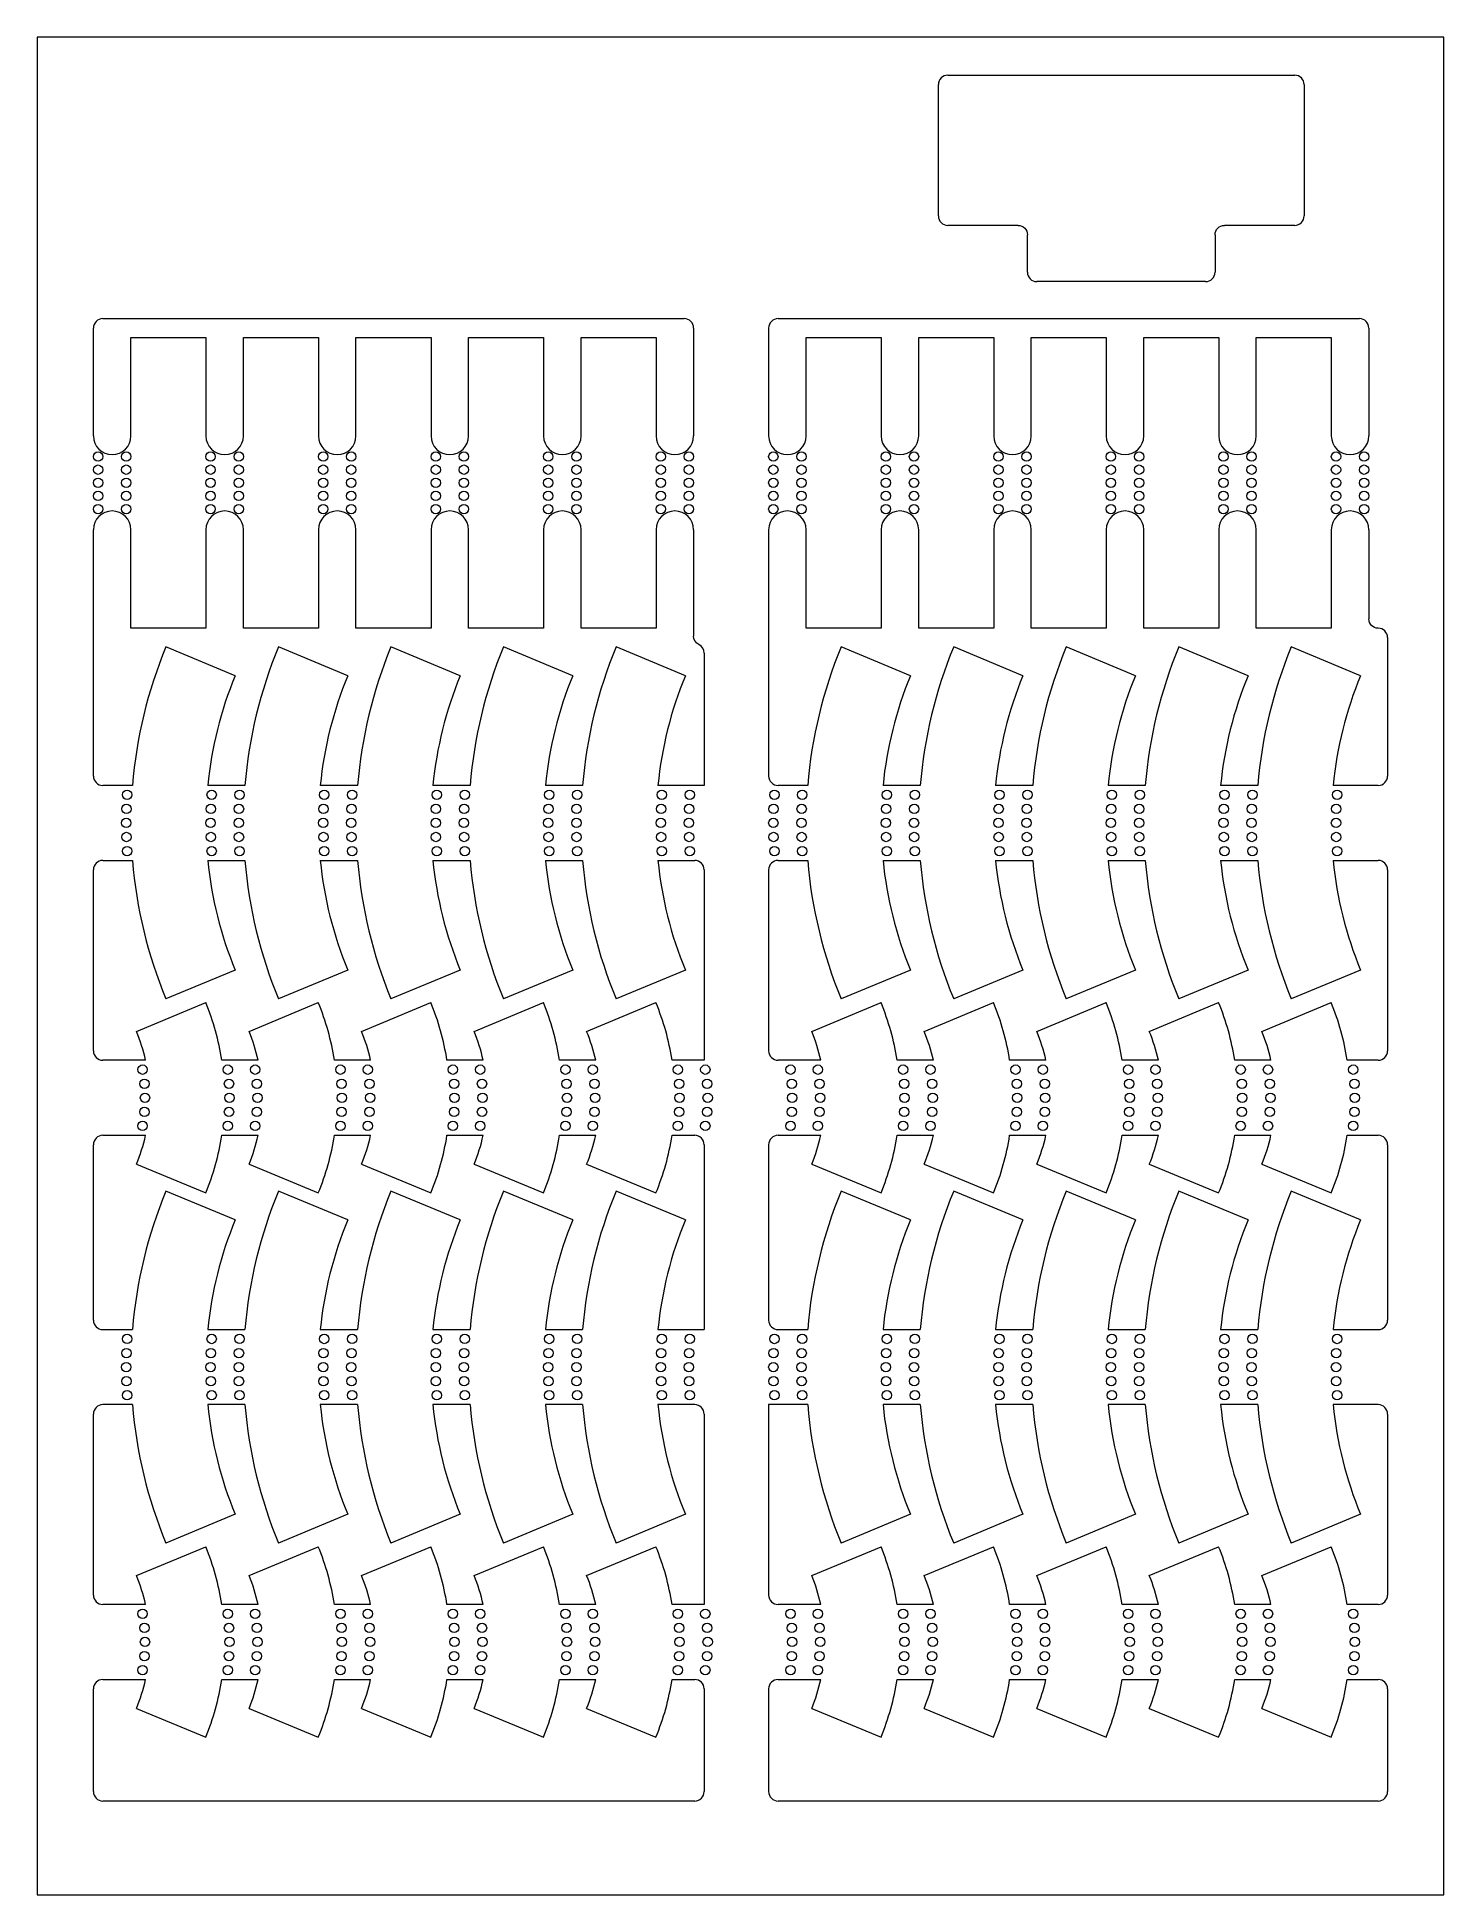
# Model space of a CAD drawing. Header units: millimetres. Extents: x -24.4 to 50.6, y 3.7 to 102.7.
import ezdxf

# ---------------------------------------------------------------- set-up
doc = ezdxf.new("R2010")
doc.units = ezdxf.units.MM
doc.header["$MEASUREMENT"] = 0
doc.layers.add('Visible', color=7, linetype='Continuous', lineweight=0)

msp = doc.modelspace()

# ---------------------------------------------------------------- linework, layer by layer
at = {"layer": 'Visible', "color": 7, "lineweight": 5}
for p, q in [((50.599, 102.699), (-24.401, 102.699)), ((-24.401, 102.699), (-24.401, 3.699)), ((50.599, 3.699), (50.599, 102.699)), ((23.648, 93.169), (23.648, 100.169)), ((24.148, 100.669), (42.648, 100.669)), ((43.148, 100.169), (43.148, 93.169)), ((27.898, 92.669), (24.148, 92.669)), ((28.398, 90.169), (28.398, 92.169)), ((38.398, 92.169), (38.398, 90.169)), ((42.648, 92.669), (38.898, 92.669)), ((37.898, 89.669), (28.898, 89.669)), ((-21.401, 81.449), (-21.401, 87.199)), ((-20.901, 87.699), (10.099, 87.699)), ((10.599, 87.199), (10.599, 81.449)), ((14.599, 87.199), (14.599, 81.449)), ((15.099, 87.699), (46.099, 87.699)), ((46.599, 87.199), (46.599, 81.449)), ((-19.401, 86.699), (-15.401, 86.699)), ((-19.401, 81.449), (-19.401, 86.699)), ((-15.401, 86.699), (-15.401, 81.449)), ((-13.401, 86.699), (-9.401, 86.699)), ((-13.401, 81.449), (-13.401, 86.699)), ((-9.401, 86.699), (-9.401, 81.449)), ((-7.401, 86.699), (-3.401, 86.699)), ((-7.401, 81.449), (-7.401, 86.699)), ((-3.401, 86.699), (-3.401, 81.449)), ((-1.401, 86.699), (2.599, 86.699)), ((-1.401, 81.449), (-1.401, 86.699)), ((2.599, 86.699), (2.599, 81.449)), ((4.599, 86.699), (8.599, 86.699)), ((4.599, 81.449), (4.599, 86.699)), ((8.599, 86.699), (8.599, 81.449)), ((16.599, 86.699), (20.599, 86.699)), ((16.599, 81.449), (16.599, 86.699)), ((20.599, 86.699), (20.599, 81.449)), ((22.599, 86.699), (26.599, 86.699)), ((22.599, 81.449), (22.599, 86.699)), ((26.599, 86.699), (26.599, 81.449)), ((28.599, 86.699), (32.599, 86.699)), ((28.599, 81.449), (28.599, 86.699)), ((32.599, 86.699), (32.599, 81.449)), ((34.599, 86.699), (38.599, 86.699)), ((34.599, 81.449), (34.599, 86.699)), ((38.599, 86.699), (38.599, 81.449)), ((40.599, 86.699), (44.599, 86.699)), ((40.599, 81.449), (40.599, 86.699)), ((44.599, 86.699), (44.599, 81.449)), ((-21.401, 63.323), (-21.401, 76.449)), ((-19.401, 71.199), (-19.401, 76.449)), ((-15.401, 76.449), (-15.401, 71.199)), ((-13.401, 71.199), (-13.401, 76.449)), ((-9.401, 76.449), (-9.401, 71.199)), ((-7.401, 71.199), (-7.401, 76.449)), ((-3.401, 76.449), (-3.401, 71.199)), ((-1.401, 71.199), (-1.401, 76.449)), ((2.599, 76.449), (2.599, 71.199)), ((4.599, 71.199), (4.599, 76.449)), ((8.599, 76.449), (8.599, 71.199)), ((10.599, 76.449), (10.599, 70.775)), ((14.599, 76.449), (14.599, 63.323)), ((16.599, 71.199), (16.599, 76.449)), ((20.599, 76.449), (20.599, 71.199)), ((22.599, 71.199), (22.599, 76.449)), ((26.599, 76.449), (26.599, 71.199)), ((28.599, 71.199), (28.599, 76.449)), ((32.599, 76.449), (32.599, 71.199)), ((34.599, 71.199), (34.599, 76.449)), ((38.599, 76.449), (38.599, 71.199)), ((40.599, 71.199), (40.599, 76.449)), ((44.599, 76.449), (44.599, 71.199)), ((46.599, 76.449), (46.599, 71.699)), ((-15.401, 71.199), (-19.401, 71.199)), ((-9.401, 71.199), (-13.401, 71.199)), ((-3.401, 71.199), (-7.401, 71.199)), ((2.599, 71.199), (-1.401, 71.199)), ((8.599, 71.199), (4.599, 71.199)), ((20.599, 71.199), (16.599, 71.199)), ((26.599, 71.199), (22.599, 71.199)), ((32.599, 71.199), (28.599, 71.199)), ((38.599, 71.199), (34.599, 71.199)), ((44.599, 71.199), (40.599, 71.199)), ((47.599, 70.699), (47.599, 63.323)), ((-13.841, 68.668), (-17.536, 70.199)), ((-7.841, 68.668), (-11.536, 70.199)), ((-1.841, 68.668), (-5.536, 70.199)), ((4.159, 68.668), (0.464, 70.199)), ((10.159, 68.668), (6.464, 70.199)), ((11.159, 69.877), (11.159, 62.823)), ((22.159, 68.668), (18.464, 70.199)), ((28.159, 68.668), (24.464, 70.199)), ((34.159, 68.668), (30.464, 70.199)), ((40.159, 68.668), (36.464, 70.199)), ((46.159, 68.668), (42.464, 70.199)), ((-19.319, 62.823), (-20.901, 62.823)), ((-13.319, 62.823), (-15.303, 62.823)), ((-7.319, 62.823), (-9.303, 62.823)), ((-1.319, 62.823), (-3.303, 62.823)), ((4.681, 62.823), (2.697, 62.823)), ((11.159, 62.823), (8.697, 62.823)), ((16.681, 62.823), (15.099, 62.823)), ((22.681, 62.823), (20.697, 62.823)), ((28.681, 62.823), (26.697, 62.823)), ((34.681, 62.823), (32.697, 62.823)), ((40.681, 62.823), (38.697, 62.823)), ((47.099, 62.823), (44.697, 62.823)), ((-20.901, 58.823), (-19.319, 58.823)), ((-15.303, 58.823), (-13.319, 58.823)), ((-9.303, 58.823), (-7.319, 58.823)), ((-3.303, 58.823), (-1.319, 58.823)), ((2.697, 58.823), (4.681, 58.823)), ((8.697, 58.823), (10.659, 58.823)), ((15.099, 58.823), (16.681, 58.823)), ((20.697, 58.823), (22.681, 58.823)), ((26.697, 58.823), (28.681, 58.823)), ((32.697, 58.823), (34.681, 58.823)), ((38.697, 58.823), (40.681, 58.823)), ((44.697, 58.823), (47.099, 58.823)), ((-21.401, 48.675), (-21.401, 58.323)), ((11.159, 58.323), (11.159, 48.175)), ((14.599, 58.323), (14.599, 48.675)), ((47.599, 58.323), (47.599, 48.675)), ((-13.841, 52.978), (-17.536, 51.447)), ((-7.841, 52.978), (-11.536, 51.447)), ((-1.841, 52.978), (-5.536, 51.447)), ((4.159, 52.978), (0.464, 51.447)), ((10.159, 52.978), (6.464, 51.447)), ((22.159, 52.978), (18.464, 51.447)), ((28.159, 52.978), (24.464, 51.447)), ((34.159, 52.978), (30.464, 51.447)), ((40.159, 52.978), (36.464, 51.447)), ((46.159, 52.978), (42.464, 51.447)), ((-19.105, 49.715), (-15.41, 51.246)), ((-13.105, 49.715), (-9.41, 51.246)), ((-7.105, 49.715), (-3.41, 51.246)), ((-1.105, 49.715), (2.59, 51.246)), ((4.895, 49.715), (8.59, 51.246)), ((16.895, 49.715), (20.59, 51.246)), ((22.895, 49.715), (26.59, 51.246)), ((28.895, 49.715), (32.59, 51.246)), ((34.895, 49.715), (38.59, 51.246)), ((40.895, 49.715), (44.59, 51.246)), ((-18.62, 48.175), (-20.901, 48.175)), ((-12.62, 48.175), (-14.553, 48.175)), ((-6.62, 48.175), (-8.553, 48.175)), ((-0.62, 48.175), (-2.553, 48.175)), ((5.38, 48.175), (3.447, 48.175)), ((11.159, 48.175), (9.447, 48.175)), ((17.38, 48.175), (15.099, 48.175)), ((23.38, 48.175), (21.447, 48.175)), ((29.38, 48.175), (27.447, 48.175)), ((35.38, 48.175), (33.447, 48.175)), ((41.38, 48.175), (39.447, 48.175)), ((47.099, 48.175), (45.447, 48.175)), ((-21.401, 34.323), (-21.401, 43.675)), ((-20.901, 44.175), (-18.62, 44.175)), ((-14.553, 44.175), (-12.62, 44.175)), ((-8.553, 44.175), (-6.62, 44.175)), ((-2.553, 44.175), (-0.62, 44.175)), ((3.447, 44.175), (5.38, 44.175)), ((9.447, 44.175), (10.659, 44.175)), ((11.159, 43.675), (11.159, 33.823)), ((14.599, 43.675), (14.599, 34.323)), ((15.099, 44.175), (17.38, 44.175)), ((21.447, 44.175), (23.38, 44.175)), ((27.447, 44.175), (29.38, 44.175)), ((33.447, 44.175), (35.38, 44.175)), ((39.447, 44.175), (41.38, 44.175)), ((45.447, 44.175), (47.099, 44.175)), ((47.599, 43.675), (47.599, 34.323)), ((-19.105, 42.635), (-15.41, 41.105)), ((-13.105, 42.635), (-9.41, 41.105)), ((-7.105, 42.635), (-3.41, 41.105)), ((-1.105, 42.635), (2.59, 41.105)), ((4.895, 42.635), (8.59, 41.105)), ((16.895, 42.635), (20.59, 41.105)), ((22.895, 42.635), (26.59, 41.105)), ((28.895, 42.635), (32.59, 41.105)), ((34.895, 42.635), (38.59, 41.105)), ((40.895, 42.635), (44.59, 41.105)), ((-13.841, 39.668), (-17.536, 41.199)), ((-7.841, 39.668), (-11.536, 41.199)), ((-1.841, 39.668), (-5.536, 41.199)), ((4.159, 39.668), (0.464, 41.199)), ((10.159, 39.668), (6.464, 41.199)), ((22.159, 39.668), (18.464, 41.199)), ((28.159, 39.668), (24.464, 41.199)), ((34.159, 39.668), (30.464, 41.199)), ((40.159, 39.668), (36.464, 41.199)), ((46.159, 39.668), (42.464, 41.199)), ((-20.901, 33.823), (-19.319, 33.823)), ((-15.303, 33.823), (-13.319, 33.823)), ((-9.303, 33.823), (-7.319, 33.823)), ((-3.303, 33.823), (-1.319, 33.823)), ((2.697, 33.823), (4.681, 33.823)), ((8.697, 33.823), (11.159, 33.823)), ((15.099, 33.823), (16.681, 33.823)), ((20.697, 33.823), (22.681, 33.823)), ((26.697, 33.823), (28.681, 33.823)), ((32.697, 33.823), (34.681, 33.823)), ((38.697, 33.823), (40.681, 33.823)), ((44.697, 33.823), (47.099, 33.823)), ((-19.319, 29.823), (-20.901, 29.823)), ((-13.319, 29.823), (-15.303, 29.823)), ((-7.319, 29.823), (-9.303, 29.823)), ((-1.319, 29.823), (-3.303, 29.823)), ((4.681, 29.823), (2.697, 29.823)), ((10.659, 29.823), (8.697, 29.823)), ((14.599, 29.823), (14.599, 19.675)), ((16.681, 29.823), (14.599, 29.823)), ((22.681, 29.823), (20.697, 29.823)), ((28.681, 29.823), (26.697, 29.823)), ((34.681, 29.823), (32.697, 29.823)), ((40.681, 29.823), (38.697, 29.823)), ((47.099, 29.823), (44.697, 29.823)), ((-21.401, 19.675), (-21.401, 29.323)), ((11.159, 29.323), (11.159, 19.175)), ((47.599, 29.323), (47.599, 19.675)), ((-13.841, 23.978), (-17.536, 22.447)), ((-7.841, 23.978), (-11.536, 22.447)), ((-1.841, 23.978), (-5.536, 22.447)), ((4.159, 23.978), (0.464, 22.447)), ((10.159, 23.978), (6.464, 22.447)), ((22.159, 23.978), (18.464, 22.447)), ((28.159, 23.978), (24.464, 22.447)), ((34.159, 23.978), (30.464, 22.447)), ((40.159, 23.978), (36.464, 22.447)), ((46.159, 23.978), (42.464, 22.447)), ((-19.105, 20.715), (-15.41, 22.246)), ((-13.105, 20.715), (-9.41, 22.246)), ((-7.105, 20.715), (-3.41, 22.246)), ((-1.105, 20.715), (2.59, 22.246)), ((4.895, 20.715), (8.59, 22.246)), ((16.895, 20.715), (20.59, 22.246)), ((22.895, 20.715), (26.59, 22.246)), ((28.895, 20.715), (32.59, 22.246)), ((34.895, 20.715), (38.59, 22.246)), ((40.895, 20.715), (44.59, 22.246)), ((-18.62, 19.175), (-20.901, 19.175)), ((-12.62, 19.175), (-14.553, 19.175)), ((-6.62, 19.175), (-8.553, 19.175)), ((-0.62, 19.175), (-2.553, 19.175)), ((5.38, 19.175), (3.447, 19.175)), ((11.159, 19.175), (9.447, 19.175)), ((17.38, 19.175), (15.099, 19.175)), ((23.38, 19.175), (21.447, 19.175)), ((29.38, 19.175), (27.447, 19.175)), ((35.38, 19.175), (33.447, 19.175)), ((41.38, 19.175), (39.447, 19.175)), ((47.099, 19.175), (45.447, 19.175)), ((-20.901, 15.175), (-18.62, 15.175)), ((-14.553, 15.175), (-12.62, 15.175)), ((-8.553, 15.175), (-6.62, 15.175)), ((-2.553, 15.175), (-0.62, 15.175)), ((3.447, 15.175), (5.38, 15.175)), ((9.447, 15.175), (10.659, 15.175)), ((15.099, 15.175), (17.38, 15.175)), ((21.447, 15.175), (23.38, 15.175)), ((27.447, 15.175), (29.38, 15.175)), ((33.447, 15.175), (35.38, 15.175)), ((39.447, 15.175), (41.38, 15.175)), ((45.447, 15.175), (47.099, 15.175)), ((-21.401, 9.199), (-21.401, 14.675)), ((11.159, 14.675), (11.159, 9.199)), ((14.599, 14.675), (14.599, 9.199)), ((47.599, 14.675), (47.599, 9.199)), ((-19.105, 13.635), (-15.41, 12.105)), ((-13.105, 13.635), (-9.41, 12.105)), ((-7.105, 13.635), (-3.41, 12.105)), ((-1.105, 13.635), (2.59, 12.105)), ((4.895, 13.635), (8.59, 12.105)), ((16.895, 13.635), (20.59, 12.105)), ((22.895, 13.635), (26.59, 12.105)), ((28.895, 13.635), (32.59, 12.105)), ((34.895, 13.635), (38.59, 12.105)), ((40.895, 13.635), (44.59, 12.105)), ((10.659, 8.699), (-20.901, 8.699)), ((47.099, 8.699), (15.099, 8.699)), ((-24.401, 3.699), (50.599, 3.699))]:
    msp.add_line(p, q, dxfattribs=at)
for centre in [(-21.151, 80.349), (-19.651, 80.349), (-15.151, 80.349), (-13.651, 80.349), (-9.151, 80.349), (-7.651, 80.349), (-3.151, 80.349), (-1.651, 80.349), (2.849, 80.349), (4.349, 80.349), (8.849, 80.349), (10.349, 80.349), (14.849, 80.349), (16.349, 80.349), (20.849, 80.349), (22.349, 80.349), (26.849, 80.349), (28.349, 80.349), (32.849, 80.349), (34.349, 80.349), (38.849, 80.349), (40.349, 80.349), (44.849, 80.349), (46.349, 80.349), (-21.151, 79.649), (-19.651, 79.649), (-15.151, 79.649), (-13.651, 79.649), (-9.151, 79.649), (-7.651, 79.649), (-3.151, 79.649), (-1.651, 79.649), (2.849, 79.649), (4.349, 79.649), (8.849, 79.649), (10.349, 79.649), (14.849, 79.649), (16.349, 79.649), (20.849, 79.649), (22.349, 79.649), (26.849, 79.649), (28.349, 79.649), (32.849, 79.649), (34.349, 79.649), (38.849, 79.649), (40.349, 79.649), (44.849, 79.649), (46.349, 79.649), (-21.151, 78.949), (-21.151, 78.249), (-19.651, 78.949), (-19.651, 78.249), (-15.151, 78.949), (-15.151, 78.249), (-13.651, 78.949), (-13.651, 78.249), (-9.151, 78.949), (-9.151, 78.249), (-7.651, 78.949), (-7.651, 78.249), (-3.151, 78.949), (-3.151, 78.249), (-1.651, 78.949), (-1.651, 78.249), (2.849, 78.949), (2.849, 78.249), (4.349, 78.949), (4.349, 78.249), (8.849, 78.949), (8.849, 78.249), (10.349, 78.949), (10.349, 78.249), (14.849, 78.949), (14.849, 78.249), (16.349, 78.949), (16.349, 78.249), (20.849, 78.949), (20.849, 78.249), (22.349, 78.949), (22.349, 78.249), (26.849, 78.949), (26.849, 78.249), (28.349, 78.949), (28.349, 78.249), (32.849, 78.949), (32.849, 78.249), (34.349, 78.949), (34.349, 78.249), (38.849, 78.949), (38.849, 78.249), (40.349, 78.949), (40.349, 78.249), (44.849, 78.949), (44.849, 78.249), (46.349, 78.949), (46.349, 78.249), (-21.151, 77.549), (-19.651, 77.549), (-15.151, 77.549), (-13.651, 77.549), (-9.151, 77.549), (-7.651, 77.549), (-3.151, 77.549), (-1.651, 77.549), (2.849, 77.549), (4.349, 77.549), (8.849, 77.549), (10.349, 77.549), (14.849, 77.549), (16.349, 77.549), (20.849, 77.549), (22.349, 77.549), (26.849, 77.549), (28.349, 77.549), (32.849, 77.549), (34.349, 77.549), (38.849, 77.549), (40.349, 77.549), (44.849, 77.549), (46.349, 77.549), (-19.606, 62.323), (-15.096, 62.322), (-13.606, 62.323), (-9.096, 62.322), (-7.606, 62.323), (-3.096, 62.322), (-1.606, 62.323), (2.904, 62.322), (4.394, 62.323), (8.904, 62.322), (10.394, 62.323), (14.904, 62.322), (16.394, 62.323), (20.904, 62.322), (22.394, 62.323), (26.904, 62.322), (28.394, 62.323), (32.904, 62.322), (34.394, 62.323), (38.904, 62.322), (40.394, 62.323), (44.904, 62.322), (-19.64, 61.573), (-15.137, 61.573), (-13.64, 61.573), (-9.137, 61.573), (-7.64, 61.573), (-3.137, 61.573), (-1.64, 61.573), (2.863, 61.573), (4.36, 61.573), (8.863, 61.573), (10.36, 61.573), (14.863, 61.573), (16.36, 61.573), (20.863, 61.573), (22.36, 61.573), (26.863, 61.573), (28.36, 61.573), (32.863, 61.573), (34.36, 61.573), (38.863, 61.573), (40.36, 61.573), (44.863, 61.573), (-19.651, 60.823), (-15.151, 60.823), (-13.651, 60.823), (-9.151, 60.823), (-7.651, 60.823), (-3.151, 60.823), (-1.651, 60.823), (2.849, 60.823), (4.349, 60.823), (8.849, 60.823), (10.349, 60.823), (14.849, 60.823), (16.349, 60.823), (20.849, 60.823), (22.349, 60.823), (26.849, 60.823), (28.349, 60.823), (32.849, 60.823), (34.349, 60.823), (38.849, 60.823), (40.349, 60.823), (44.849, 60.823), (-19.64, 60.073), (-19.606, 59.323), (-15.137, 60.073), (-15.096, 59.324), (-13.64, 60.073), (-13.606, 59.323), (-9.137, 60.073), (-9.096, 59.324), (-7.64, 60.073), (-7.606, 59.323), (-3.137, 60.073), (-3.096, 59.324), (-1.64, 60.073), (-1.606, 59.323), (2.863, 60.073), (2.904, 59.324), (4.36, 60.073), (4.394, 59.323), (8.863, 60.073), (8.904, 59.324), (10.36, 60.073), (10.394, 59.323), (14.863, 60.073), (14.904, 59.324), (16.36, 60.073), (16.394, 59.323), (20.863, 60.073), (20.904, 59.324), (22.36, 60.073), (22.394, 59.323), (26.863, 60.073), (26.904, 59.324), (28.36, 60.073), (28.394, 59.323), (32.863, 60.073), (32.904, 59.324), (34.36, 60.073), (34.394, 59.323), (38.863, 60.073), (38.904, 59.324), (40.36, 60.073), (40.394, 59.323), (44.863, 60.073), (44.904, 59.324), (-18.777, 47.675), (-14.235, 47.675), (-12.777, 47.675), (-8.235, 47.675), (-6.777, 47.675), (-2.235, 47.675), (-0.777, 47.675), (3.765, 47.675), (5.223, 47.675), (9.765, 47.675), (11.223, 47.675), (15.765, 47.675), (17.223, 47.675), (21.765, 47.675), (23.223, 47.675), (27.765, 47.675), (29.223, 47.675), (33.765, 47.675), (35.223, 47.675), (39.765, 47.675), (41.223, 47.675), (45.765, 47.675), (-18.683, 46.925), (-14.172, 46.925), (-12.683, 46.925), (-8.172, 46.925), (-6.683, 46.925), (-2.172, 46.925), (-0.683, 46.925), (3.828, 46.925), (5.317, 46.925), (9.828, 46.925), (11.317, 46.925), (15.828, 46.925), (17.317, 46.925), (21.828, 46.925), (23.317, 46.925), (27.828, 46.925), (29.317, 46.925), (33.828, 46.925), (35.317, 46.925), (39.828, 46.925), (41.317, 46.925), (45.828, 46.925), (-18.683, 45.425), (-18.651, 46.175), (-14.172, 45.425), (-14.151, 46.175), (-12.683, 45.425), (-12.651, 46.175), (-8.172, 45.425), (-8.151, 46.175), (-6.683, 45.425), (-6.651, 46.175), (-2.172, 45.425), (-2.151, 46.175), (-0.683, 45.425), (-0.651, 46.175), (3.828, 45.425), (3.849, 46.175), (5.317, 45.425), (5.349, 46.175), (9.828, 45.425), (9.849, 46.175), (11.317, 45.425), (11.349, 46.175), (15.828, 45.425), (15.849, 46.175), (17.317, 45.425), (17.349, 46.175), (21.828, 45.425), (21.849, 46.175), (23.317, 45.425), (23.349, 46.175), (27.828, 45.425), (27.849, 46.175), (29.317, 45.425), (29.349, 46.175), (33.828, 45.425), (33.849, 46.175), (35.317, 45.425), (35.349, 46.175), (39.828, 45.425), (39.849, 46.175), (41.317, 45.425), (41.349, 46.175), (45.828, 45.425), (45.849, 46.175), (-18.777, 44.675), (-14.235, 44.675), (-12.777, 44.675), (-8.235, 44.675), (-6.777, 44.675), (-2.235, 44.675), (-0.777, 44.675), (3.765, 44.675), (5.223, 44.675), (9.765, 44.675), (11.223, 44.675), (15.765, 44.675), (17.223, 44.675), (21.765, 44.675), (23.223, 44.675), (27.765, 44.675), (29.223, 44.675), (33.765, 44.675), (35.223, 44.675), (39.765, 44.675), (41.223, 44.675), (45.765, 44.675), (-19.64, 32.573), (-19.606, 33.323), (-15.137, 32.573), (-15.096, 33.322), (-13.64, 32.573), (-13.606, 33.323), (-9.137, 32.573), (-9.096, 33.322), (-7.64, 32.573), (-7.606, 33.323), (-3.137, 32.573), (-3.096, 33.322), (-1.64, 32.573), (-1.606, 33.323), (2.863, 32.573), (2.904, 33.322), (4.36, 32.573), (4.394, 33.323), (8.863, 32.573), (8.904, 33.322), (10.36, 32.573), (10.394, 33.323), (14.863, 32.573), (14.904, 33.322), (16.36, 32.573), (16.394, 33.323), (20.863, 32.573), (20.904, 33.322), (22.36, 32.573), (22.394, 33.323), (26.863, 32.573), (26.904, 33.322), (28.36, 32.573), (28.394, 33.323), (32.863, 32.573), (32.904, 33.322), (34.36, 32.573), (34.394, 33.323), (38.863, 32.573), (38.904, 33.322), (40.36, 32.573), (40.394, 33.323), (44.863, 32.573), (44.904, 33.322), (-19.651, 31.823), (-15.151, 31.823), (-13.651, 31.823), (-9.151, 31.823), (-7.651, 31.823), (-3.151, 31.823), (-1.651, 31.823), (2.849, 31.823), (4.349, 31.823), (8.849, 31.823), (10.349, 31.823), (14.849, 31.823), (16.349, 31.823), (20.849, 31.823), (22.349, 31.823), (26.849, 31.823), (28.349, 31.823), (32.849, 31.823), (34.349, 31.823), (38.849, 31.823), (40.349, 31.823), (44.849, 31.823), (-19.64, 31.073), (-15.137, 31.073), (-13.64, 31.073), (-9.137, 31.073), (-7.64, 31.073), (-3.137, 31.073), (-1.64, 31.073), (2.863, 31.073), (4.36, 31.073), (8.863, 31.073), (10.36, 31.073), (14.863, 31.073), (16.36, 31.073), (20.863, 31.073), (22.36, 31.073), (26.863, 31.073), (28.36, 31.073), (32.863, 31.073), (34.36, 31.073), (38.863, 31.073), (40.36, 31.073), (44.863, 31.073), (-19.606, 30.323), (-15.096, 30.324), (-13.606, 30.323), (-9.096, 30.324), (-7.606, 30.323), (-3.096, 30.324), (-1.606, 30.323), (2.904, 30.324), (4.394, 30.323), (8.904, 30.324), (10.394, 30.323), (14.904, 30.324), (16.394, 30.323), (20.904, 30.324), (22.394, 30.323), (26.904, 30.324), (28.394, 30.323), (32.904, 30.324), (34.394, 30.323), (38.904, 30.324), (40.394, 30.323), (44.904, 30.324), (-18.777, 18.675), (-14.235, 18.675), (-12.777, 18.675), (-8.235, 18.675), (-6.777, 18.675), (-2.235, 18.675), (-0.777, 18.675), (3.765, 18.675), (5.223, 18.675), (9.765, 18.675), (11.223, 18.675), (15.765, 18.675), (17.223, 18.675), (21.765, 18.675), (23.223, 18.675), (27.765, 18.675), (29.223, 18.675), (33.765, 18.675), (35.223, 18.675), (39.765, 18.675), (41.223, 18.675), (45.765, 18.675), (-18.683, 17.925), (-14.172, 17.925), (-12.683, 17.925), (-8.172, 17.925), (-6.683, 17.925), (-2.172, 17.925), (-0.683, 17.925), (3.828, 17.925), (5.317, 17.925), (9.828, 17.925), (11.317, 17.925), (15.828, 17.925), (17.317, 17.925), (21.828, 17.925), (23.317, 17.925), (27.828, 17.925), (29.317, 17.925), (33.828, 17.925), (35.317, 17.925), (39.828, 17.925), (41.317, 17.925), (45.828, 17.925), (-18.651, 17.175), (-14.151, 17.175), (-12.651, 17.175), (-8.151, 17.175), (-6.651, 17.175), (-2.151, 17.175), (-0.651, 17.175), (3.849, 17.175), (5.349, 17.175), (9.849, 17.175), (11.349, 17.175), (15.849, 17.175), (17.349, 17.175), (21.849, 17.175), (23.349, 17.175), (27.849, 17.175), (29.349, 17.175), (33.849, 17.175), (35.349, 17.175), (39.849, 17.175), (41.349, 17.175), (45.849, 17.175), (-18.777, 15.675), (-18.683, 16.425), (-14.235, 15.675), (-14.172, 16.425), (-12.777, 15.675), (-12.683, 16.425), (-8.235, 15.675), (-8.172, 16.425), (-6.777, 15.675), (-6.683, 16.425), (-2.235, 15.675), (-2.172, 16.425), (-0.777, 15.675), (-0.683, 16.425), (3.765, 15.675), (3.828, 16.425), (5.223, 15.675), (5.317, 16.425), (9.765, 15.675), (9.828, 16.425), (11.223, 15.675), (11.317, 16.425), (15.765, 15.675), (15.828, 16.425), (17.223, 15.675), (17.317, 16.425), (21.765, 15.675), (21.828, 16.425), (23.223, 15.675), (23.317, 16.425), (27.765, 15.675), (27.828, 16.425), (29.223, 15.675), (29.317, 16.425), (33.765, 15.675), (33.828, 16.425), (35.223, 15.675), (35.317, 16.425), (39.765, 15.675), (39.828, 16.425), (41.223, 15.675), (41.317, 16.425), (45.765, 15.675), (45.828, 16.425)]:
    msp.add_circle(centre, 0.25, dxfattribs=at)
for points in [[(24.148, 100.669), (23.871, 100.669), (23.648, 100.445), (23.648, 100.169)], [(43.148, 100.169), (43.148, 100.445), (42.924, 100.669), (42.648, 100.669)], [(23.648, 93.169), (23.648, 92.893), (23.871, 92.669), (24.148, 92.669)], [(42.648, 92.669), (42.924, 92.669), (43.148, 92.893), (43.148, 93.169)], [(27.898, 92.669), (28.174, 92.669), (28.398, 92.445), (28.398, 92.169)], [(38.398, 92.169), (38.398, 92.445), (38.621, 92.669), (38.898, 92.669)], [(28.398, 90.169), (28.398, 89.893), (28.621, 89.669), (28.898, 89.669)], [(37.898, 89.669), (38.174, 89.669), (38.398, 89.893), (38.398, 90.169)], [(-20.901, 87.699), (-21.177, 87.699), (-21.401, 87.475), (-21.401, 87.199)], [(10.599, 87.199), (10.599, 87.475), (10.375, 87.699), (10.099, 87.699)], [(15.099, 87.699), (14.823, 87.699), (14.599, 87.475), (14.599, 87.199)], [(46.599, 87.199), (46.599, 87.475), (46.375, 87.699), (46.099, 87.699)], [(47.099, 71.199), (46.823, 71.199), (46.599, 71.423), (46.599, 71.699)], [(10.879, 70.326), (10.708, 70.41), (10.599, 70.584), (10.599, 70.775)], [(11.159, 69.877), (11.159, 70.068), (11.051, 70.242), (10.879, 70.326)], [(47.599, 70.699), (47.599, 70.975), (47.375, 71.199), (47.099, 71.199)], [(-17.536, 70.199), (-18.51, 67.848), (-19.112, 65.359), (-19.319, 62.823)], [(-11.536, 70.199), (-12.51, 67.848), (-13.112, 65.359), (-13.319, 62.823)], [(-5.536, 70.199), (-6.51, 67.848), (-7.112, 65.359), (-7.319, 62.823)], [(0.464, 70.199), (-0.51, 67.848), (-1.112, 65.359), (-1.319, 62.823)], [(6.464, 70.199), (5.49, 67.848), (4.888, 65.359), (4.681, 62.823)], [(18.464, 70.199), (17.49, 67.848), (16.888, 65.359), (16.681, 62.823)], [(24.464, 70.199), (23.49, 67.848), (22.888, 65.359), (22.681, 62.823)], [(30.464, 70.199), (29.49, 67.848), (28.888, 65.359), (28.681, 62.823)], [(36.464, 70.199), (35.49, 67.848), (34.888, 65.359), (34.681, 62.823)], [(42.464, 70.199), (41.49, 67.848), (40.888, 65.359), (40.681, 62.823)], [(-13.841, 68.668), (-14.614, 66.802), (-15.106, 64.833), (-15.303, 62.823)], [(-7.841, 68.668), (-8.614, 66.802), (-9.106, 64.833), (-9.303, 62.823)], [(-1.841, 68.668), (-2.614, 66.802), (-3.106, 64.833), (-3.303, 62.823)], [(4.159, 68.668), (3.386, 66.802), (2.894, 64.833), (2.697, 62.823)], [(10.159, 68.668), (9.386, 66.802), (8.894, 64.833), (8.697, 62.823)], [(22.159, 68.668), (21.386, 66.802), (20.894, 64.833), (20.697, 62.823)], [(28.159, 68.668), (27.386, 66.802), (26.894, 64.833), (26.697, 62.823)], [(34.159, 68.668), (33.386, 66.802), (32.894, 64.833), (32.697, 62.823)], [(40.159, 68.668), (39.386, 66.802), (38.894, 64.833), (38.697, 62.823)], [(46.159, 68.668), (45.386, 66.802), (44.894, 64.833), (44.697, 62.823)], [(-21.401, 63.323), (-21.401, 63.047), (-21.177, 62.823), (-20.901, 62.823)], [(14.599, 63.323), (14.599, 63.047), (14.823, 62.823), (15.099, 62.823)], [(47.099, 62.823), (47.375, 62.823), (47.599, 63.047), (47.599, 63.323)], [(-20.901, 58.823), (-21.177, 58.823), (-21.401, 58.599), (-21.401, 58.323)], [(-19.319, 58.823), (-19.112, 56.287), (-18.51, 53.798), (-17.536, 51.447)], [(-15.303, 58.823), (-15.106, 56.813), (-14.614, 54.844), (-13.841, 52.978)], [(-13.319, 58.823), (-13.112, 56.287), (-12.51, 53.798), (-11.536, 51.447)], [(-9.303, 58.823), (-9.106, 56.813), (-8.614, 54.844), (-7.841, 52.978)], [(-7.319, 58.823), (-7.112, 56.287), (-6.51, 53.798), (-5.536, 51.447)], [(-3.303, 58.823), (-3.106, 56.813), (-2.614, 54.844), (-1.841, 52.978)], [(-1.319, 58.823), (-1.112, 56.287), (-0.51, 53.798), (0.464, 51.447)], [(2.697, 58.823), (2.894, 56.813), (3.386, 54.844), (4.159, 52.978)], [(4.681, 58.823), (4.888, 56.287), (5.49, 53.798), (6.464, 51.447)], [(8.697, 58.823), (8.894, 56.813), (9.386, 54.844), (10.159, 52.978)], [(11.159, 58.323), (11.159, 58.599), (10.935, 58.823), (10.659, 58.823)], [(15.099, 58.823), (14.823, 58.823), (14.599, 58.599), (14.599, 58.323)], [(16.681, 58.823), (16.888, 56.287), (17.49, 53.798), (18.464, 51.447)], [(20.697, 58.823), (20.894, 56.813), (21.386, 54.844), (22.159, 52.978)], [(22.681, 58.823), (22.888, 56.287), (23.49, 53.798), (24.464, 51.447)], [(26.697, 58.823), (26.894, 56.813), (27.386, 54.844), (28.159, 52.978)], [(28.681, 58.823), (28.888, 56.287), (29.49, 53.798), (30.464, 51.447)], [(32.697, 58.823), (32.894, 56.813), (33.386, 54.844), (34.159, 52.978)], [(34.681, 58.823), (34.888, 56.287), (35.49, 53.798), (36.464, 51.447)], [(38.697, 58.823), (38.894, 56.813), (39.386, 54.844), (40.159, 52.978)], [(40.681, 58.823), (40.888, 56.287), (41.49, 53.798), (42.464, 51.447)], [(44.697, 58.823), (44.894, 56.813), (45.386, 54.844), (46.159, 52.978)], [(47.599, 58.323), (47.599, 58.599), (47.375, 58.823), (47.099, 58.823)], [(-14.553, 48.175), (-14.714, 49.229), (-15.002, 50.26), (-15.41, 51.246)], [(-8.553, 48.175), (-8.714, 49.229), (-9.002, 50.26), (-9.41, 51.246)], [(-2.553, 48.175), (-2.714, 49.229), (-3.002, 50.26), (-3.41, 51.246)], [(3.447, 48.175), (3.286, 49.229), (2.998, 50.26), (2.59, 51.246)], [(9.447, 48.175), (9.286, 49.229), (8.998, 50.26), (8.59, 51.246)], [(21.447, 48.175), (21.286, 49.229), (20.998, 50.26), (20.59, 51.246)], [(27.447, 48.175), (27.286, 49.229), (26.998, 50.26), (26.59, 51.246)], [(33.447, 48.175), (33.286, 49.229), (32.998, 50.26), (32.59, 51.246)], [(39.447, 48.175), (39.286, 49.229), (38.998, 50.26), (38.59, 51.246)], [(45.447, 48.175), (45.286, 49.229), (44.998, 50.26), (44.59, 51.246)], [(-18.62, 48.175), (-18.737, 48.702), (-18.899, 49.217), (-19.105, 49.715)], [(-12.62, 48.175), (-12.737, 48.702), (-12.899, 49.217), (-13.105, 49.715)], [(-6.62, 48.175), (-6.737, 48.702), (-6.899, 49.217), (-7.105, 49.715)], [(-0.62, 48.175), (-0.737, 48.702), (-0.899, 49.217), (-1.105, 49.715)], [(5.38, 48.175), (5.263, 48.702), (5.101, 49.217), (4.895, 49.715)], [(17.38, 48.175), (17.263, 48.702), (17.101, 49.217), (16.895, 49.715)], [(23.38, 48.175), (23.263, 48.702), (23.101, 49.217), (22.895, 49.715)], [(29.38, 48.175), (29.263, 48.702), (29.101, 49.217), (28.895, 49.715)], [(35.38, 48.175), (35.263, 48.702), (35.101, 49.217), (34.895, 49.715)], [(41.38, 48.175), (41.263, 48.702), (41.101, 49.217), (40.895, 49.715)], [(-21.401, 48.675), (-21.401, 48.399), (-21.177, 48.175), (-20.901, 48.175)], [(14.599, 48.675), (14.599, 48.399), (14.823, 48.175), (15.099, 48.175)], [(47.099, 48.175), (47.375, 48.175), (47.599, 48.399), (47.599, 48.675)], [(-20.901, 44.175), (-21.177, 44.175), (-21.401, 43.951), (-21.401, 43.675)], [(-19.105, 42.635), (-18.899, 43.133), (-18.737, 43.649), (-18.62, 44.175)], [(-15.41, 41.105), (-15.002, 42.09), (-14.714, 43.121), (-14.553, 44.175)], [(-13.105, 42.635), (-12.899, 43.133), (-12.737, 43.649), (-12.62, 44.175)], [(-9.41, 41.105), (-9.002, 42.09), (-8.714, 43.121), (-8.553, 44.175)], [(-7.105, 42.635), (-6.899, 43.133), (-6.737, 43.649), (-6.62, 44.175)], [(-3.41, 41.105), (-3.002, 42.09), (-2.714, 43.121), (-2.553, 44.175)], [(-1.105, 42.635), (-0.899, 43.133), (-0.737, 43.649), (-0.62, 44.175)], [(2.59, 41.105), (2.998, 42.09), (3.286, 43.121), (3.447, 44.175)], [(4.895, 42.635), (5.101, 43.133), (5.263, 43.649), (5.38, 44.175)], [(8.59, 41.105), (8.998, 42.09), (9.286, 43.121), (9.447, 44.175)], [(11.159, 43.675), (11.159, 43.951), (10.935, 44.175), (10.659, 44.175)], [(15.099, 44.175), (14.823, 44.175), (14.599, 43.951), (14.599, 43.675)], [(16.895, 42.635), (17.101, 43.133), (17.263, 43.649), (17.38, 44.175)], [(20.59, 41.105), (20.998, 42.09), (21.286, 43.121), (21.447, 44.175)], [(22.895, 42.635), (23.101, 43.133), (23.263, 43.649), (23.38, 44.175)], [(26.59, 41.105), (26.998, 42.09), (27.286, 43.121), (27.447, 44.175)], [(28.895, 42.635), (29.101, 43.133), (29.263, 43.649), (29.38, 44.175)], [(32.59, 41.105), (32.998, 42.09), (33.286, 43.121), (33.447, 44.175)], [(34.895, 42.635), (35.101, 43.133), (35.263, 43.649), (35.38, 44.175)], [(38.59, 41.105), (38.998, 42.09), (39.286, 43.121), (39.447, 44.175)], [(40.895, 42.635), (41.101, 43.133), (41.263, 43.649), (41.38, 44.175)], [(44.59, 41.105), (44.998, 42.09), (45.286, 43.121), (45.447, 44.175)], [(47.599, 43.675), (47.599, 43.951), (47.375, 44.175), (47.099, 44.175)], [(-17.536, 41.199), (-18.51, 38.848), (-19.112, 36.359), (-19.319, 33.823)], [(-11.536, 41.199), (-12.51, 38.848), (-13.112, 36.359), (-13.319, 33.823)], [(-5.536, 41.199), (-6.51, 38.848), (-7.112, 36.359), (-7.319, 33.823)], [(0.464, 41.199), (-0.51, 38.848), (-1.112, 36.359), (-1.319, 33.823)], [(6.464, 41.199), (5.49, 38.848), (4.888, 36.359), (4.681, 33.823)], [(18.464, 41.199), (17.49, 38.848), (16.888, 36.359), (16.681, 33.823)], [(24.464, 41.199), (23.49, 38.848), (22.888, 36.359), (22.681, 33.823)], [(30.464, 41.199), (29.49, 38.848), (28.888, 36.359), (28.681, 33.823)], [(36.464, 41.199), (35.49, 38.848), (34.888, 36.359), (34.681, 33.823)], [(42.464, 41.199), (41.49, 38.848), (40.888, 36.359), (40.681, 33.823)], [(-13.841, 39.668), (-14.614, 37.802), (-15.106, 35.833), (-15.303, 33.823)], [(-7.841, 39.668), (-8.614, 37.802), (-9.106, 35.833), (-9.303, 33.823)], [(-1.841, 39.668), (-2.614, 37.802), (-3.106, 35.833), (-3.303, 33.823)], [(4.159, 39.668), (3.386, 37.802), (2.894, 35.833), (2.697, 33.823)], [(10.159, 39.668), (9.386, 37.802), (8.894, 35.833), (8.697, 33.823)], [(22.159, 39.668), (21.386, 37.802), (20.894, 35.833), (20.697, 33.823)], [(28.159, 39.668), (27.386, 37.802), (26.894, 35.833), (26.697, 33.823)], [(34.159, 39.668), (33.386, 37.802), (32.894, 35.833), (32.697, 33.823)], [(40.159, 39.668), (39.386, 37.802), (38.894, 35.833), (38.697, 33.823)], [(46.159, 39.668), (45.386, 37.802), (44.894, 35.833), (44.697, 33.823)], [(-21.401, 34.323), (-21.401, 34.047), (-21.177, 33.823), (-20.901, 33.823)], [(14.599, 34.323), (14.599, 34.047), (14.823, 33.823), (15.099, 33.823)], [(47.099, 33.823), (47.375, 33.823), (47.599, 34.047), (47.599, 34.323)], [(-20.901, 29.823), (-21.177, 29.823), (-21.401, 29.599), (-21.401, 29.323)], [(-19.319, 29.823), (-19.112, 27.287), (-18.51, 24.798), (-17.536, 22.447)], [(-15.303, 29.823), (-15.106, 27.813), (-14.614, 25.844), (-13.841, 23.978)], [(-13.319, 29.823), (-13.112, 27.287), (-12.51, 24.798), (-11.536, 22.447)], [(-9.303, 29.823), (-9.106, 27.813), (-8.614, 25.844), (-7.841, 23.978)], [(-7.319, 29.823), (-7.112, 27.287), (-6.51, 24.798), (-5.536, 22.447)], [(-3.303, 29.823), (-3.106, 27.813), (-2.614, 25.844), (-1.841, 23.978)], [(-1.319, 29.823), (-1.112, 27.287), (-0.51, 24.798), (0.464, 22.447)], [(2.697, 29.823), (2.894, 27.813), (3.386, 25.844), (4.159, 23.978)], [(4.681, 29.823), (4.888, 27.287), (5.49, 24.798), (6.464, 22.447)], [(8.697, 29.823), (8.894, 27.813), (9.386, 25.844), (10.159, 23.978)], [(11.159, 29.323), (11.159, 29.599), (10.935, 29.823), (10.659, 29.823)], [(16.681, 29.823), (16.888, 27.287), (17.49, 24.798), (18.464, 22.447)], [(20.697, 29.823), (20.894, 27.813), (21.386, 25.844), (22.159, 23.978)], [(22.681, 29.823), (22.888, 27.287), (23.49, 24.798), (24.464, 22.447)], [(26.697, 29.823), (26.894, 27.813), (27.386, 25.844), (28.159, 23.978)], [(28.681, 29.823), (28.888, 27.287), (29.49, 24.798), (30.464, 22.447)], [(32.697, 29.823), (32.894, 27.813), (33.386, 25.844), (34.159, 23.978)], [(34.681, 29.823), (34.888, 27.287), (35.49, 24.798), (36.464, 22.447)], [(38.697, 29.823), (38.894, 27.813), (39.386, 25.844), (40.159, 23.978)], [(40.681, 29.823), (40.888, 27.287), (41.49, 24.798), (42.464, 22.447)], [(44.697, 29.823), (44.894, 27.813), (45.386, 25.844), (46.159, 23.978)], [(47.599, 29.323), (47.599, 29.599), (47.375, 29.823), (47.099, 29.823)], [(-14.553, 19.175), (-14.714, 20.229), (-15.002, 21.26), (-15.41, 22.246)], [(-8.553, 19.175), (-8.714, 20.229), (-9.002, 21.26), (-9.41, 22.246)], [(-2.553, 19.175), (-2.714, 20.229), (-3.002, 21.26), (-3.41, 22.246)], [(3.447, 19.175), (3.286, 20.229), (2.998, 21.26), (2.59, 22.246)], [(9.447, 19.175), (9.286, 20.229), (8.998, 21.26), (8.59, 22.246)], [(21.447, 19.175), (21.286, 20.229), (20.998, 21.26), (20.59, 22.246)], [(27.447, 19.175), (27.286, 20.229), (26.998, 21.26), (26.59, 22.246)], [(33.447, 19.175), (33.286, 20.229), (32.998, 21.26), (32.59, 22.246)], [(39.447, 19.175), (39.286, 20.229), (38.998, 21.26), (38.59, 22.246)], [(45.447, 19.175), (45.286, 20.229), (44.998, 21.26), (44.59, 22.246)], [(-18.62, 19.175), (-18.737, 19.702), (-18.899, 20.217), (-19.105, 20.715)], [(-12.62, 19.175), (-12.737, 19.702), (-12.899, 20.217), (-13.105, 20.715)], [(-6.62, 19.175), (-6.737, 19.702), (-6.899, 20.217), (-7.105, 20.715)], [(-0.62, 19.175), (-0.737, 19.702), (-0.899, 20.217), (-1.105, 20.715)], [(5.38, 19.175), (5.263, 19.702), (5.101, 20.217), (4.895, 20.715)], [(17.38, 19.175), (17.263, 19.702), (17.101, 20.217), (16.895, 20.715)], [(23.38, 19.175), (23.263, 19.702), (23.101, 20.217), (22.895, 20.715)], [(29.38, 19.175), (29.263, 19.702), (29.101, 20.217), (28.895, 20.715)], [(35.38, 19.175), (35.263, 19.702), (35.101, 20.217), (34.895, 20.715)], [(41.38, 19.175), (41.263, 19.702), (41.101, 20.217), (40.895, 20.715)], [(-21.401, 19.675), (-21.401, 19.399), (-21.177, 19.175), (-20.901, 19.175)], [(14.599, 19.675), (14.599, 19.399), (14.823, 19.175), (15.099, 19.175)], [(47.099, 19.175), (47.375, 19.175), (47.599, 19.399), (47.599, 19.675)], [(-20.901, 15.175), (-21.177, 15.175), (-21.401, 14.951), (-21.401, 14.675)], [(-19.105, 13.635), (-18.899, 14.133), (-18.737, 14.649), (-18.62, 15.175)], [(-15.41, 12.105), (-15.002, 13.09), (-14.714, 14.121), (-14.553, 15.175)], [(-13.105, 13.635), (-12.899, 14.133), (-12.737, 14.649), (-12.62, 15.175)], [(-9.41, 12.105), (-9.002, 13.09), (-8.714, 14.121), (-8.553, 15.175)], [(-7.105, 13.635), (-6.899, 14.133), (-6.737, 14.649), (-6.62, 15.175)], [(-3.41, 12.105), (-3.002, 13.09), (-2.714, 14.121), (-2.553, 15.175)], [(-1.105, 13.635), (-0.899, 14.133), (-0.737, 14.649), (-0.62, 15.175)], [(2.59, 12.105), (2.998, 13.09), (3.286, 14.121), (3.447, 15.175)], [(4.895, 13.635), (5.101, 14.133), (5.263, 14.649), (5.38, 15.175)], [(8.59, 12.105), (8.998, 13.09), (9.286, 14.121), (9.447, 15.175)], [(11.159, 14.675), (11.159, 14.951), (10.935, 15.175), (10.659, 15.175)], [(15.099, 15.175), (14.823, 15.175), (14.599, 14.951), (14.599, 14.675)], [(16.895, 13.635), (17.101, 14.133), (17.263, 14.649), (17.38, 15.175)], [(20.59, 12.105), (20.998, 13.09), (21.286, 14.121), (21.447, 15.175)], [(22.895, 13.635), (23.101, 14.133), (23.263, 14.649), (23.38, 15.175)], [(26.59, 12.105), (26.998, 13.09), (27.286, 14.121), (27.447, 15.175)], [(28.895, 13.635), (29.101, 14.133), (29.263, 14.649), (29.38, 15.175)], [(32.59, 12.105), (32.998, 13.09), (33.286, 14.121), (33.447, 15.175)], [(34.895, 13.635), (35.101, 14.133), (35.263, 14.649), (35.38, 15.175)], [(38.59, 12.105), (38.998, 13.09), (39.286, 14.121), (39.447, 15.175)], [(40.895, 13.635), (41.101, 14.133), (41.263, 14.649), (41.38, 15.175)], [(44.59, 12.105), (44.998, 13.09), (45.286, 14.121), (45.447, 15.175)], [(47.599, 14.675), (47.599, 14.951), (47.375, 15.175), (47.099, 15.175)], [(-21.401, 9.199), (-21.401, 8.923), (-21.177, 8.699), (-20.901, 8.699)], [(10.659, 8.699), (10.935, 8.699), (11.159, 8.923), (11.159, 9.199)], [(14.599, 9.199), (14.599, 8.923), (14.823, 8.699), (15.099, 8.699)], [(47.099, 8.699), (47.375, 8.699), (47.599, 8.923), (47.599, 9.199)]]:
    msp.add_open_spline(points, degree=3, dxfattribs=at)
for points in [[(-21.401, 81.449), (-21.401, 80.897), (-20.953, 80.449), (-20.401, 80.449), (-19.849, 80.449), (-19.401, 80.897), (-19.401, 81.449)], [(-15.401, 81.449), (-15.401, 80.897), (-14.953, 80.449), (-14.401, 80.449), (-13.849, 80.449), (-13.401, 80.897), (-13.401, 81.449)], [(-9.401, 81.449), (-9.401, 80.897), (-8.953, 80.449), (-8.401, 80.449), (-7.849, 80.449), (-7.401, 80.897), (-7.401, 81.449)], [(-3.401, 81.449), (-3.401, 80.897), (-2.953, 80.449), (-2.401, 80.449), (-1.849, 80.449), (-1.401, 80.897), (-1.401, 81.449)], [(2.599, 81.449), (2.599, 80.897), (3.047, 80.449), (3.599, 80.449), (4.151, 80.449), (4.599, 80.897), (4.599, 81.449)], [(8.599, 81.449), (8.599, 80.897), (9.047, 80.449), (9.599, 80.449), (10.151, 80.449), (10.599, 80.897), (10.599, 81.449)], [(14.599, 81.449), (14.599, 80.897), (15.047, 80.449), (15.599, 80.449), (16.151, 80.449), (16.599, 80.897), (16.599, 81.449)], [(20.599, 81.449), (20.599, 80.897), (21.047, 80.449), (21.599, 80.449), (22.151, 80.449), (22.599, 80.897), (22.599, 81.449)], [(26.599, 81.449), (26.599, 80.897), (27.047, 80.449), (27.599, 80.449), (28.151, 80.449), (28.599, 80.897), (28.599, 81.449)], [(32.599, 81.449), (32.599, 80.897), (33.047, 80.449), (33.599, 80.449), (34.151, 80.449), (34.599, 80.897), (34.599, 81.449)], [(38.599, 81.449), (38.599, 80.897), (39.047, 80.449), (39.599, 80.449), (40.151, 80.449), (40.599, 80.897), (40.599, 81.449)], [(44.599, 81.449), (44.599, 80.897), (45.047, 80.449), (45.599, 80.449), (46.151, 80.449), (46.599, 80.897), (46.599, 81.449)], [(-19.401, 76.449), (-19.401, 77.001), (-19.849, 77.449), (-20.401, 77.449), (-20.953, 77.449), (-21.401, 77.001), (-21.401, 76.449)], [(-13.401, 76.449), (-13.401, 77.001), (-13.849, 77.449), (-14.401, 77.449), (-14.953, 77.449), (-15.401, 77.001), (-15.401, 76.449)], [(-7.401, 76.449), (-7.401, 77.001), (-7.849, 77.449), (-8.401, 77.449), (-8.953, 77.449), (-9.401, 77.001), (-9.401, 76.449)], [(-1.401, 76.449), (-1.401, 77.001), (-1.849, 77.449), (-2.401, 77.449), (-2.953, 77.449), (-3.401, 77.001), (-3.401, 76.449)], [(4.599, 76.449), (4.599, 77.001), (4.151, 77.449), (3.599, 77.449), (3.047, 77.449), (2.599, 77.001), (2.599, 76.449)], [(10.599, 76.449), (10.599, 77.001), (10.151, 77.449), (9.599, 77.449), (9.047, 77.449), (8.599, 77.001), (8.599, 76.449)], [(16.599, 76.449), (16.599, 77.001), (16.151, 77.449), (15.599, 77.449), (15.047, 77.449), (14.599, 77.001), (14.599, 76.449)], [(22.599, 76.449), (22.599, 77.001), (22.151, 77.449), (21.599, 77.449), (21.047, 77.449), (20.599, 77.001), (20.599, 76.449)], [(28.599, 76.449), (28.599, 77.001), (28.151, 77.449), (27.599, 77.449), (27.047, 77.449), (26.599, 77.001), (26.599, 76.449)], [(34.599, 76.449), (34.599, 77.001), (34.151, 77.449), (33.599, 77.449), (33.047, 77.449), (32.599, 77.001), (32.599, 76.449)], [(40.599, 76.449), (40.599, 77.001), (40.151, 77.449), (39.599, 77.449), (39.047, 77.449), (38.599, 77.001), (38.599, 76.449)], [(46.599, 76.449), (46.599, 77.001), (46.151, 77.449), (45.599, 77.449), (45.047, 77.449), (44.599, 77.001), (44.599, 76.449)]]:
    msp.add_open_spline(points, degree=3, knots=[0, 0, 0, 0, 1, 1, 1, 2, 2, 2, 2], dxfattribs=at)

doc.saveas('drawing.dxf')
